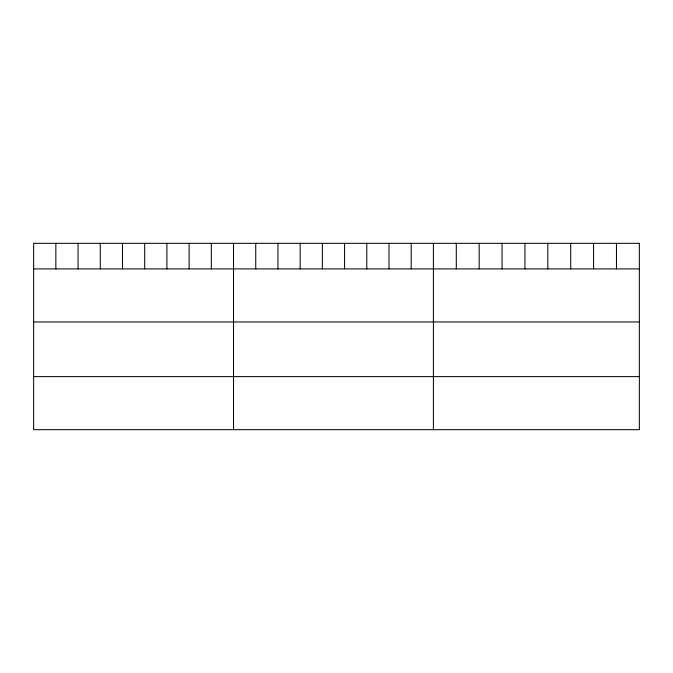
<?xml version="1.0" encoding="UTF-8"?>
<svg xmlns="http://www.w3.org/2000/svg" width="673" height="673" viewBox="0 0 673 673"><rect width="100%" height="100%" fill="white"/><g stroke="black" fill="none" stroke-linecap="round" stroke-linejoin="round"><path stroke-width="1.01" d="M33.65 268.906L639.35 268.906M33.65 321.963L639.35 321.963M33.65 376.619L639.35 376.619M616.468 243.323L616.468 268.906M593.586 243.323L593.586 268.906M570.704 243.323L570.704 268.906M547.822 243.323L547.822 268.906M524.94 243.323L524.94 268.906M502.058 243.323L502.058 268.906M479.176 243.323L479.176 268.906M456.294 243.323L456.294 268.906M433.412 243.323L433.412 429.677M411.203 243.323L411.203 268.906M388.994 243.323L388.994 268.906M366.785 243.323L366.785 268.906M344.576 243.323L344.576 268.906M322.367 243.323L322.367 268.906M300.158 243.323L300.158 268.906M277.949 243.323L277.949 268.906M255.74 243.323L255.74 268.906M233.531 243.323L233.531 429.677M211.322 243.323L211.322 268.906M189.113 243.323L189.113 268.906M166.904 243.323L166.904 268.906M144.695 243.323L144.695 268.906M122.486 243.323L122.486 268.906M100.277 243.323L100.277 268.906M78.068 243.323L78.068 268.906M55.859 243.323L55.859 268.906M639.35 243.323L33.65 243.323L33.65 429.677L639.35 429.677L639.35 243.323"/></g></svg>
